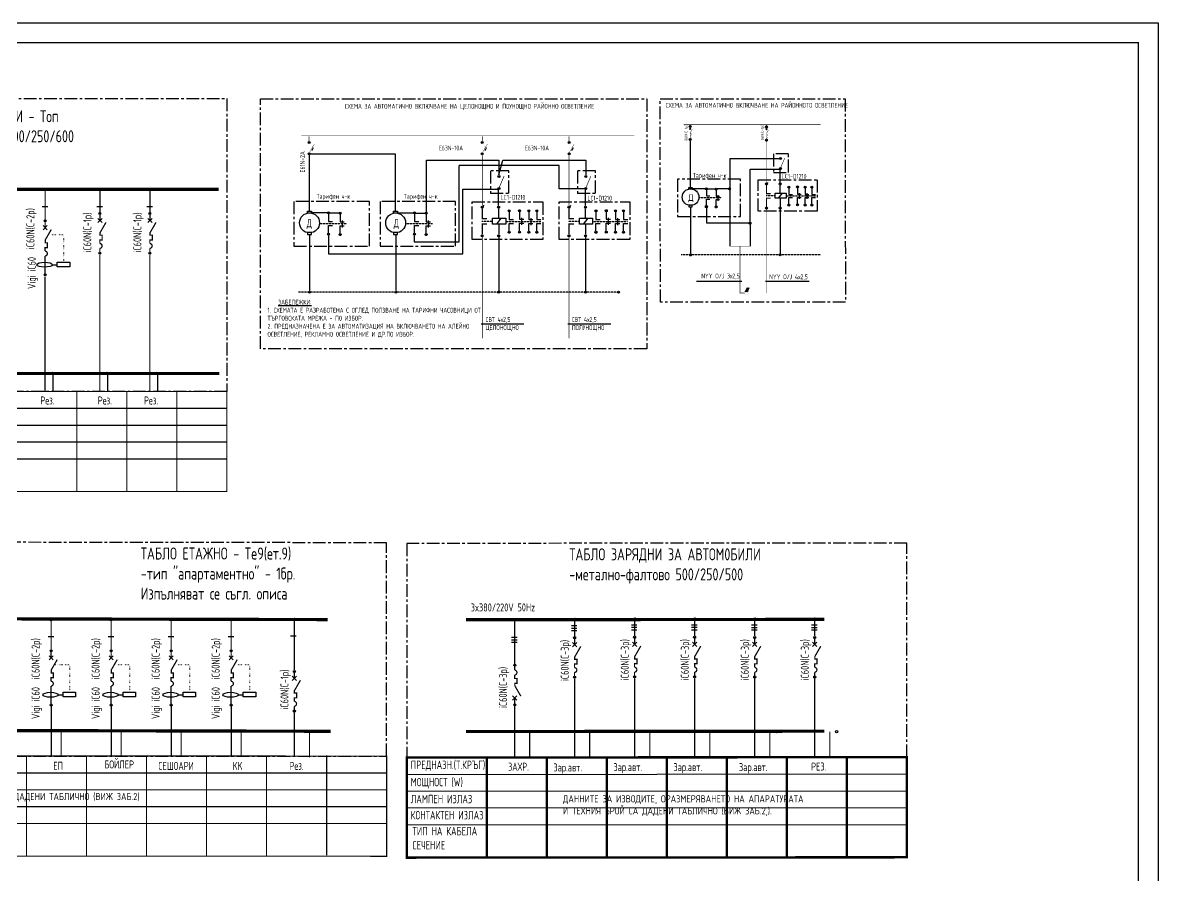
# Model space of a CAD drawing. Extents: x 25325 to 182345, y 3956 to 147305.
# Drawn here: x 29659 to 32497, y 14748 to 16877 of the extents above; entities that cross this region are included whole.
import ezdxf

# ---------------------------------------------------------------- set-up
doc = ezdxf.new("R2010")
doc.units = 0
doc.header["$MEASUREMENT"] = 0
doc.header["$PDMODE"] = 32
doc.header["$PDSIZE"] = 5
for name, pattern in [('ACAD_ISO07W100', [3.5, 0.5, -3]), ('CENTER', [50.8, 31.75, -6.35, 6.35, -6.35]), ('DASHED', [0.75, 0.5, -0.25]), ('HIDDENX2', [19.05, 12.7, -6.35])]:
    doc.linetypes.add(name, pattern=pattern)
doc.layers.get('0').update_dxf_attribs({"linetype": 'CONTINUOUS'})
doc.layers.add('CAT6A UNDERGROUND PORTS ROUTING', color=1, linetype='CONTINUOUS')
doc.layers.add('ELSH', color=111, linetype='CONTINUOUS')
doc.styles.get("Standard").update_dxf_attribs({"font": 'simplex.shx', "width": 0.7, "height": 10})

# ---------------------------------------------------------------- blocks, each defined once
blk = doc.blocks.new('A2_M100')
at = {"ltscale": 30}
blk.add_lwpolyline([(0, 4200), (5940.6, 4200), (5940.6, 0), (0, 0)], close=True, dxfattribs=at)
at = {"const_width": 3}
blk.add_lwpolyline([(5890.6, 4150), (200, 4150), (200, 50), (5890.6, 50)], close=True, dxfattribs=at)

msp = doc.modelspace()

# ---------------------------------------------------------------- hatches: boundary and pattern name
at = {"layer": 'CAT6A UNDERGROUND PORTS ROUTING'}
for points in [[(31465.74, 16205.32), (31466.74, 16209.2), (31467.92, 16208.7)], [(31467.99, 16205.28), (31468.99, 16209.15), (31470.17, 16208.65)], [(31470.11, 16205.26), (31471.11, 16209.14), (31472.29, 16208.64)]]:
    msp.add_hatch(color=256, dxfattribs=at).paths.add_polyline_path(points)

# ---------------------------------------------------------------- linework, layer by layer
for p, q in [((31325.91, 16614.19), (31329.37, 16610.73)), ((31325.91, 16610.73), (31329.37, 16614.19)), ((31516.28, 16612.75), (31519.74, 16609.29)), ((31516.28, 16609.29), (31519.74, 16612.75)), ((29847.06, 16388.44), (29857.46, 16378.04)), ((29847.06, 16378.04), (29857.46, 16388.44)), ((29972.06, 16388.44), (29982.46, 16378.04)), ((29972.06, 16378.04), (29982.46, 16388.44)), ((31465.74, 16205.32), (31470.57, 16216.3)), ((31467.99, 16205.28), (31472.82, 16216.25)), ((31470.11, 16205.26), (31474.94, 16216.24))]:
    msp.add_line(p, q, dxfattribs=at)
for points, const_width in [([(31332.72, 16610.93), (31327.73, 16602.29), (31327.73, 16600.22), (31329.52, 16600.22), (31329.52, 16596.22), (31327.55, 16596.22), (31327.55, 16593.32, -0.9529545), (31327.55, 16589.28), (31327.55, 16586.14)], 1.05), ([(31523.08, 16609.49), (31518.1, 16600.85), (31518.1, 16598.78), (31519.89, 16598.78), (31519.89, 16594.78), (31517.91, 16594.78), (31517.91, 16591.88, -0.9529545), (31517.91, 16587.84), (31517.91, 16584.7)], 1.05), ([(29867.48, 16378.64), (29852.54, 16352.72), (29852.54, 16346.52), (29857.9, 16346.52), (29857.9, 16334.52), (29851.98, 16334.52), (29851.98, 16325.8, -0.9529545), (29851.98, 16313.69), (29851.98, 16304.28)], 3.15), ([(29992.48, 16378.64), (29977.54, 16352.72), (29977.54, 16346.52), (29982.9, 16346.52), (29982.9, 16334.52), (29976.98, 16334.52), (29976.98, 16325.8, -0.9529545), (29976.98, 16313.69), (29976.98, 16304.28)], 3.15), ([(31474.34, 16202.97, -1.0001166), (31462.94, 16202.97, -0.4141453), (31468.64, 16208.68, -0.4142819), (31474.34, 16202.97, -2.3065602)], 0.3)]:
    msp.add_lwpolyline(points, format="xyb", dxfattribs=dict(at, const_width=const_width))
for points, const_width in [([(31327.64, 16617.44), (31327.64, 16612.46)], 1.05), ([(31518.01, 16616), (31518.01, 16611.02)], 1.05), ([(29852.26, 16398.19), (29852.26, 16383.24)], 3.15), ([(29977.26, 16398.19), (29977.26, 16383.24)], 3.15), ([(31463.32, 16204.98), (31473.85, 16204.98)], 0.5)]:
    msp.add_lwpolyline(points, dxfattribs=dict(at, const_width=const_width))
for p in [(31327.64, 16618.23), (31518.01, 16616.79), (31327.64, 16585.27), (31518.01, 16583.83), (29852.26, 16400.55), (29977.26, 16400.55), (29852.26, 16301.67), (29977.26, 16301.67)]:
    msp.add_point(p, dxfattribs=at)
at = {"layer": 'ELSH'}
for p, q in [((31327.71, 16582.08), (31327.71, 16465.44)), ((30379.19, 16549.35), (30590.2, 16549.35)), ((30590.2, 16549.35), (30590.2, 16406.02)), ((30375.16, 16545.99), (30375.16, 16406.02)), ((30668.33, 16403.56), (30668.33, 16533.93)), ((30668.33, 16533.93), (30849.62, 16533.93)), ((30750.14, 16330.13), (30750.14, 16520.74)), ((30999.97, 16520.74), (30750.14, 16520.74)), ((30849.62, 16533.93), (30849.62, 16496.93)), ((30849.62, 16496.93), (30858.96, 16533.88)), ((30858.96, 16533.88), (31066.25, 16533.88)), ((30999.97, 16462.71), (30999.97, 16520.74)), ((31066.25, 16533.88), (31066.25, 16496.93)), ((31551.01, 16537.21), (31426.54, 16537.21)), ((31426.54, 16537.21), (31426.54, 16462.42)), ((31477.45, 16377.02), (31477.45, 16511.53)), ((31477.45, 16511.53), (31549.69, 16511.53)), ((31552.33, 16477.36), (31552.33, 16511.57)), ((30758.87, 16299.91), (30758.87, 16461.33)), ((30758.87, 16461.33), (30845.56, 16461.33)), ((30848.73, 16420.32), (30848.73, 16461.37)), ((31062.63, 16462.71), (30999.97, 16462.71)), ((31065.64, 16420.32), (31065.64, 16461.37)), ((31365.34, 16462.38), (31332.29, 16462.38)), ((31370.45, 16462.51), (31390.16, 16462.51)), ((31426.54, 16462.42), (31394, 16462.42)), ((31426.68, 16461.3), (31426.68, 16319.09)), ((31520.55, 16474.97), (31521.7, 16478.42)), ((31552.6, 16451.43), (31552.6, 16471.16)), ((31574.28, 16464.2), (31574.28, 16448.53)), ((31595.78, 16464.57), (31595.78, 16448.9)), ((31615.05, 16464.2), (31615.05, 16448.53)), ((31631.73, 16464.2), (31631.73, 16448.53)), ((31367.85, 16460.14), (31367.85, 16444.47)), ((31367.85, 16444.47), (31376.56, 16444.47)), ((31367.85, 16420.68), (31367.85, 16436.35)), ((31367.85, 16436.35), (31376.56, 16436.35)), ((31392.16, 16459.33), (31392.16, 16443.66)), ((31392.16, 16443.66), (31400.87, 16443.66)), ((31392.16, 16419.86), (31392.16, 16435.53)), ((31392.16, 16435.53), (31400.87, 16435.53)), ((31396.22, 16446.56), (31396.22, 16432.05)), ((31552.6, 16438.66), (31552.6, 16417.77)), ((31574.28, 16448.53), (31583, 16448.53)), ((31574.28, 16424.73), (31574.28, 16440.4)), ((31574.28, 16440.4), (31583, 16440.4)), ((31595.78, 16448.9), (31604.5, 16448.9)), ((31595.78, 16440.78), (31604.5, 16440.78)), ((31595.78, 16425.11), (31595.78, 16440.78)), ((31599.85, 16451.81), (31599.85, 16437.3)), ((31615.05, 16448.53), (31623.76, 16448.53)), ((31615.05, 16440.4), (31623.76, 16440.4)), ((31615.05, 16424.73), (31615.05, 16440.4)), ((31619.12, 16451.43), (31619.12, 16436.92)), ((31631.73, 16448.53), (31640.44, 16448.53)), ((31631.73, 16424.73), (31631.73, 16440.4)), ((31631.73, 16440.4), (31640.44, 16440.4)), ((29708, 16418.49), (29722, 16418.49)), ((29844.87, 16418.49), (29858.87, 16418.49)), ((29969.87, 16418.49), (29983.87, 16418.49)), ((30810.59, 16417.46), (30811.97, 16421.6)), ((30849.05, 16389.21), (30849.05, 16412.89)), ((30875.08, 16404.53), (30875.08, 16385.73)), ((30900.88, 16404.98), (30900.88, 16386.18)), ((30924, 16404.53), (30924, 16385.73)), ((30944.01, 16404.53), (30944.01, 16385.73)), ((31027.5, 16417.46), (31028.88, 16421.6)), ((31065.96, 16389.21), (31065.96, 16412.89)), ((31091.99, 16404.53), (31091.99, 16385.73)), ((31117.79, 16404.98), (31117.79, 16386.18)), ((31140.91, 16404.53), (31140.91, 16385.73)), ((31160.92, 16404.53), (31160.92, 16385.73)), ((31328.27, 16417.31), (31328.27, 16300.45)), ((31368.03, 16415.07), (31368.03, 16377.02)), ((31552.48, 16413.63), (31552.48, 16297.55)), ((30420.32, 16402.35), (30380.65, 16402.35)), ((30423.32, 16399.66), (30423.32, 16380.86)), ((30423.32, 16380.86), (30433.77, 16380.86)), ((30426.45, 16402.5), (30450.1, 16402.5)), ((30452.49, 16398.69), (30452.49, 16379.88)), ((30452.49, 16379.88), (30462.94, 16379.88)), ((30457.37, 16383.37), (30457.37, 16365.95)), ((30634.09, 16401.95), (30595.62, 16401.95)), ((30638.44, 16399.66), (30638.44, 16380.86)), ((30638.44, 16380.86), (30648.89, 16380.86)), ((30641.37, 16401.83), (30664.34, 16401.83)), ((30667.61, 16398.69), (30667.61, 16379.88)), ((30667.61, 16379.88), (30678.06, 16379.88)), ((30672.49, 16383.37), (30672.49, 16365.95)), ((30875.08, 16385.73), (30885.53, 16385.73)), ((30875.08, 16357.17), (30875.08, 16375.98)), ((30875.08, 16375.98), (30885.53, 16375.98)), ((30900.88, 16386.18), (30911.33, 16386.18)), ((30900.88, 16376.43), (30911.33, 16376.43)), ((30900.88, 16357.62), (30900.88, 16376.43)), ((30905.76, 16389.66), (30905.76, 16372.25)), ((30924, 16385.73), (30934.45, 16385.73)), ((30924, 16375.98), (30934.45, 16375.98)), ((30924, 16357.17), (30924, 16375.98)), ((30928.88, 16389.21), (30928.88, 16371.8)), ((30944.01, 16385.73), (30954.46, 16385.73)), ((30944.01, 16357.17), (30944.01, 16375.98)), ((30944.01, 16375.98), (30954.46, 16375.98)), ((31091.99, 16385.73), (31102.44, 16385.73)), ((31091.99, 16375.98), (31102.44, 16375.98)), ((31091.99, 16357.17), (31091.99, 16375.98)), ((31117.79, 16386.18), (31128.24, 16386.18)), ((31117.79, 16357.62), (31117.79, 16376.43)), ((31117.79, 16376.43), (31128.24, 16376.43)), ((31122.66, 16389.66), (31122.66, 16372.25)), ((31140.91, 16385.73), (31151.36, 16385.73)), ((31140.91, 16357.17), (31140.91, 16375.98)), ((31140.91, 16375.98), (31151.36, 16375.98)), ((31145.78, 16389.21), (31145.78, 16371.8)), ((31160.92, 16385.73), (31171.37, 16385.73)), ((31160.92, 16375.98), (31171.37, 16375.98)), ((31160.92, 16357.17), (31160.92, 16375.98)), ((31368.03, 16377.02), (31477.45, 16377.02)), ((29710.19, 16370.51), (29720.59, 16360.11)), ((29710.19, 16360.11), (29720.59, 16370.51)), ((30375.83, 16348.26), (30375.83, 16208.04)), ((30423.32, 16352.3), (30423.32, 16371.11)), ((30423.32, 16371.11), (30433.77, 16371.11)), ((30452.49, 16351.33), (30452.49, 16370.13)), ((30452.49, 16370.13), (30462.94, 16370.13)), ((30591.54, 16348.26), (30591.54, 16208.04)), ((30638.44, 16352.3), (30638.44, 16371.11)), ((30638.44, 16371.11), (30648.89, 16371.11)), ((30667.61, 16351.33), (30667.61, 16370.13)), ((30667.61, 16370.13), (30678.06, 16370.13)), ((30849.05, 16373.89), (30849.05, 16348.81)), ((31065.96, 16373.89), (31065.96, 16348.81)), ((31477.76, 16375.61), (31477.76, 16319.09)), ((30423.54, 16345.58), (30423.54, 16299.91)), ((30637.91, 16345.58), (30637.91, 16330.13)), ((30637.91, 16330.13), (30750.14, 16330.13)), ((30848.92, 16343.85), (30848.92, 16204.55)), ((31065.42, 16342.86), (31065.42, 16204.55)), ((30423.54, 16299.91), (30758.87, 16299.91)), ((31343.31, 16231.56), (31456.4, 16231.56)), ((31515.64, 16231.56), (31624.41, 16231.56)), ((30804.7, 16125.36), (30911.89, 16125.36)), ((31021.61, 16125.36), (31128.8, 16125.36)), ((27020.36, 15914.29), (30169.42, 15914.29)), ((27020.36, 15872.29), (30169.42, 15872.29)), ((27020.36, 15830.29), (30169.42, 15830.29)), ((27020.36, 15788.29), (30169.42, 15788.29)), ((31030.53, 15371.45, -9708.4), (31044.53, 15371.45, -9708.4)), ((31030.53, 15365.45, -9708.4), (31044.53, 15365.45, -9708.4)), ((31030.53, 15359.45, -9708.4), (31044.53, 15359.45, -9708.4)), ((31180.53, 15373.31, -9708.4), (31194.53, 15373.31, -9708.4)), ((31180.53, 15367.31, -9708.4), (31194.53, 15367.31, -9708.4)), ((31180.53, 15361.31, -9708.4), (31194.53, 15361.31, -9708.4)), ((31330.53, 15373.31, -9708.4), (31344.53, 15373.31, -9708.4)), ((31330.53, 15367.31, -9708.4), (31344.53, 15367.31, -9708.4)), ((31330.53, 15361.31, -9708.4), (31344.53, 15361.31, -9708.4)), ((31480.53, 15373.11, -9708.4), (31494.53, 15373.11, -9708.4)), ((31480.53, 15367.11, -9708.4), (31494.53, 15367.11, -9708.4)), ((31480.53, 15361.11, -9708.4), (31494.53, 15361.11, -9708.4)), ((31630.53, 15373.11, -9708.4), (31644.53, 15373.11, -9708.4)), ((31630.53, 15367.11, -9708.4), (31644.53, 15367.11, -9708.4)), ((31630.53, 15361.11, -9708.4), (31644.53, 15361.11, -9708.4)), ((29722.86, 15344.46), (29736.86, 15344.46)), ((29872.86, 15344.46), (29886.86, 15344.46)), ((30022.86, 15344.46), (30036.86, 15344.46)), ((30172.86, 15344.46), (30186.86, 15344.46)), ((30328.95, 15346.2, -9708.4), (30342.95, 15346.2, -9708.4)), ((30881.25, 15342.3, -9708.4), (30895.25, 15342.3, -9708.4)), ((30881.25, 15336.3, -9708.4), (30895.25, 15336.3, -9708.4)), ((30881.25, 15330.3, -9708.4), (30895.25, 15330.3, -9708.4)), ((31033.45, 15329.29, -9708.4), (31043.85, 15318.9, -9708.4)), ((31033.45, 15318.9, -9708.4), (31043.85, 15329.29, -9708.4)), ((31183.45, 15330.18, -9708.4), (31193.85, 15319.78, -9708.4)), ((31183.45, 15319.78, -9708.4), (31193.85, 15330.18, -9708.4)), ((31333.45, 15330.18, -9708.4), (31343.85, 15319.78, -9708.4)), ((31333.45, 15319.78, -9708.4), (31343.85, 15330.18, -9708.4)), ((31483.45, 15329.98, -9708.4), (31493.85, 15319.58, -9708.4)), ((31483.45, 15319.58, -9708.4), (31493.85, 15329.98, -9708.4)), ((31633.45, 15329.98, -9708.4), (31643.85, 15319.58, -9708.4)), ((31633.45, 15319.58, -9708.4), (31643.85, 15329.98, -9708.4)), ((29725.06, 15296.48), (29735.45, 15286.08)), ((29725.06, 15286.08), (29735.45, 15296.48)), ((29875.06, 15296.48), (29885.45, 15286.08)), ((29875.06, 15286.08), (29885.45, 15296.48)), ((30025.06, 15296.48), (30035.45, 15286.08)), ((30025.06, 15286.08), (30035.45, 15296.48)), ((30175.06, 15296.48), (30185.45, 15286.08)), ((30175.06, 15286.08), (30185.45, 15296.48)), ((30332.96, 15245.03, -9708.4), (30343.35, 15234.64, -9708.4)), ((30332.96, 15234.64, -9708.4), (30343.35, 15245.03, -9708.4)), ((30883.74, 15185.64, -9708.4), (30894.13, 15196.04, -9708.4)), ((30883.74, 15196.04, -9708.4), (30894.13, 15185.64, -9708.4)), ((28568.72, 15004.15), (30568.72, 15003.62)), ((30619.21, 15000.12), (31869.21, 15000.99)), ((28568.72, 14962.15), (30568.72, 14961.62)), ((30619.21, 14958.12), (31869.21, 14958.99)), ((28568.72, 14920.15), (30568.72, 14919.62)), ((30619.21, 14916.12), (31869.21, 14916.99)), ((28568.72, 14878.15), (30568.72, 14877.62)), ((30619.21, 14874.12), (31869.21, 14874.99))]:
    msp.add_line(p, q, dxfattribs=at)
at = {"layer": 'ELSH', "linetype": 'CENTER'}
for p, q in [((31535.51, 16549.66), (31535.51, 16502.85)), ((31573.47, 16549.66), (31535.51, 16549.66)), ((31573.47, 16503.4), (31573.47, 16549.66)), ((30828.55, 16507.09), (30828.55, 16450.91)), ((30874.09, 16507.09), (30828.55, 16507.09)), ((30874.09, 16451.57), (30874.09, 16507.09)), ((31091, 16507.09), (31045.46, 16507.09)), ((31045.46, 16507.09), (31045.46, 16450.91)), ((31091, 16451.57), (31091, 16507.09)), ((31535.51, 16503.4), (31573.47, 16503.4)), ((30828.55, 16451.57), (30874.09, 16451.57)), ((31045.46, 16451.57), (31091, 16451.57))]:
    msp.add_line(p, q, dxfattribs=at)
at = {"layer": 'ELSH', "linetype": 'DASHED'}
for p, q in [((31348.42, 16440.43), (31405.65, 16440.43)), ((31539.76, 16444.52), (31517.12, 16444.52)), ((31567.04, 16444.48), (31640.26, 16444.48)), ((30400, 16376), (30468.68, 16376)), ((30615.12, 16376), (30683.8, 16376)), ((30833.64, 16380.92), (30806.48, 16380.92)), ((30866.38, 16380.87), (30954.24, 16380.87)), ((31050.55, 16380.92), (31023.39, 16380.92)), ((31083.29, 16380.87), (31171.15, 16380.87)), ((31653.45, 16297.19), (31305.09, 16297.19)), ((31146.62, 16204.12), (30348.01, 16204.12))]:
    msp.add_line(p, q, dxfattribs=at)
at = {"layer": 'ELSH', "linetype": 'CENTER'}
for points in [[(30169.42, 15956.29), (27020.36, 15956.29), (27020.36, 16687.78), (30169.42, 16687.78)], [(30253.26, 16686.9), (31218.72, 16686.9), (31218.72, 16062.52), (30253.26, 16062.52)], [(31252.45, 16687.29), (31714.82, 16687.29), (31715.38, 16179.19), (31253.01, 16179.19)], [(31453.56, 16486.15), (31296.03, 16486.15), (31296.03, 16392.83), (31453.56, 16392.83)], [(31497.41, 16485.02), (31644.51, 16485.02), (31644.51, 16406.73), (31497.41, 16406.73)], [(30526.17, 16430.87), (30337.14, 16430.87), (30337.14, 16318.89), (30526.17, 16318.89)], [(30741.29, 16430.87), (30552.26, 16430.87), (30552.26, 16318.89), (30741.29, 16318.89)], [(30782.83, 16429.52), (30959.34, 16429.52), (30959.34, 16335.56), (30782.83, 16335.56)], [(30999.74, 16429.52), (31176.25, 16429.52), (31176.25, 16335.56), (30999.74, 16335.56)], [(28568.72, 15046.15), (30568.72, 15045.62), (30568.72, 15578.39), (28568.72, 15580.92)], [(31869.21, 15577.64), (30619.21, 15576.77), (30619.21, 15042.12), (31869.21, 15042.99)]]:
    msp.add_lwpolyline(points, close=True, dxfattribs=at)
at = {"layer": 'ELSH', "flags": 128}
for points, const_width in [([(31311.25, 16622.65), (31653.45, 16622.65)], 1.33), ([(30355.41, 16594.67), (31188.16, 16594.67)], 1.6), ([(30375.07, 16581), (30375.07, 16593.1)], 1.6), ([(30388.14, 16574.39), (30374.74, 16551.18)], 0.84), ([(30807.72, 16581), (30807.72, 16593.1)], 1.6), ([(30820.79, 16574.39), (30807.39, 16551.18)], 0.84), ([(31024.63, 16581), (31024.63, 16593.1)], 1.6), ([(31037.7, 16574.39), (31024.3, 16551.18)], 0.84), ([(31518.08, 16477.36), (31518.08, 16582.05)], 1.33), ([(30380.35, 16559), (30382.75, 16557.4), (30386.75, 16564.2), (30384.35, 16565.8), (30385.15, 16565), (30381.55, 16558.6), (30382.35, 16558.2), (30385.95, 16564.6), (30384.75, 16565.4), (30381.15, 16559)], 0.84), ([(30807.63, 16420.32), (30807.63, 16545.95)], 1.6), ([(30812.99, 16559), (30815.39, 16557.4), (30819.39, 16564.2), (30816.99, 16565.8), (30817.79, 16565), (30814.19, 16558.6), (30814.99, 16558.2), (30818.59, 16564.6), (30817.39, 16565.4), (30813.79, 16559)], 0.84), ([(31024.54, 16420.32), (31024.54, 16545.95)], 1.6), ([(31029.9, 16559), (31032.3, 16557.4), (31036.3, 16564.2), (31033.9, 16565.8), (31034.7, 16565), (31031.1, 16558.6), (31031.9, 16558.2), (31035.5, 16564.6), (31034.3, 16565.4), (31030.7, 16559)], 0.84), ([(31553.47, 16514.99), (31563.75, 16538.93)], 1.33), ([(30850.1, 16465.48), (30862.43, 16494.21)], 1.6), ([(31067.01, 16465.48), (31079.34, 16494.21)], 1.6), ([(31518.33, 16471.74), (31518.33, 16450.27), (31528.21, 16450.27)], 2.67), ([(31518.33, 16417.77), (31518.33, 16439.24), (31528.21, 16439.24)], 2.67), ([(30807.94, 16413.59), (30807.94, 16387.82), (30819.78, 16387.82)], 3.2), ([(31024.85, 16413.59), (31024.85, 16387.82), (31036.69, 16387.82)], 3.2), ([(31518.08, 16414.36), (31518.08, 16259.56)], 1.33), ([(30807.94, 16348.81), (30807.94, 16374.58), (30819.78, 16374.58)], 3.2), ([(31024.85, 16348.81), (31024.85, 16374.58), (31036.69, 16374.58)], 3.2), ([(30807.63, 16344.73), (30807.63, 16158.97)], 1.6), ([(31024.54, 16344.73), (31024.54, 16158.97)], 1.6), ([(31518.08, 16260.7), (31518.08, 16201.41)], 1.33), ([(30807.63, 16160.34), (30807.63, 16089.18)], 1.6), ([(31024.54, 16160.34), (31024.54, 16089.18)], 1.6), ([(29794.42, 15956.29), (29794.42, 15706.3)], 3), ([(29919.42, 15956.29), (29919.42, 15706.3)], 3), ([(30044.42, 15956.29), (30044.42, 15706.3)], 3), ([(29668.72, 15045.32), (29668.72, 14795.32)], 3), ([(29668.72, 15045.01), (29668.72, 14795.02)], 3), ([(29668.72, 15044.59), (29668.72, 14794.59)], 3), ([(29818.72, 15045.32), (29818.72, 14795.32)], 3), ([(29818.72, 15045.01), (29818.72, 14795.02)], 3), ([(29818.72, 15044.59), (29818.72, 14794.59)], 3), ([(29968.72, 15045.32), (29968.72, 14795.32)], 3), ([(29968.72, 15045.01), (29968.72, 14795.02)], 3), ([(29968.72, 15044.59), (29968.72, 14794.59)], 3), ([(30118.72, 15045.32), (30118.72, 14795.32)], 3), ([(30118.72, 15045.01), (30118.72, 14795.02)], 3), ([(30118.72, 15044.59), (30118.72, 14794.59)], 3), ([(30268.72, 15047.5), (30268.72, 14797.5)], 3), ([(30268.72, 15046.59), (30268.72, 14796.59)], 3), ([(30268.72, 15045.7), (30268.72, 14795.7)], 3), ([(30418.72, 15047.5), (30418.72, 14797.5)], 3)]:
    msp.add_lwpolyline(points, dxfattribs=dict(at, const_width=const_width))
at = {"layer": 'ELSH'}
for points, const_width in [([(31327.47, 16619.25), (31327.47, 16622.65)], 2), ([(31517.84, 16617.81), (31517.84, 16622.61)], 2), ([(30148.8, 16460.89), (27124.52, 16460.89)], 8), ([(29715.39, 16383.24), (29715.39, 16457.55)], 3), ([(29852.26, 16403.2), (29852.26, 16457.55)], 3), ([(29977.26, 16403.2), (29977.26, 16457.55)], 3), ([(29715.39, 16380.26), (29715.39, 16365.31)], 3.15), ([(31426.68, 16319.09), (31477.76, 16319.09)], 1.5), ([(31452.22, 16319.09), (31452.22, 16202.41), (31462.97, 16202.34)], 1.5), ([(29851.9, 16298.2), (29851.9, 15956.29)], 3), ([(29976.9, 16298.2), (29976.9, 15956.29)], 3), ([(29715, 16242.6), (29715, 15956.29)], 3), ([(30421.35, 15386.59), (28755.95, 15390.35)], 8), ([(29730.25, 15309.21), (29730.25, 15383.52)], 3), ([(29880.25, 15309.21), (29880.25, 15383.52)], 3), ([(30030.25, 15309.21), (30030.25, 15383.52)], 3), ([(30180.25, 15309.21), (30180.25, 15383.52)], 3), ([(30767.55, 15386.2), (31663.14, 15387.13)], 8), ([(29730.25, 15306.23), (29730.25, 15291.28)], 3.15), ([(29880.25, 15306.23), (29880.25, 15291.28)], 3.15), ([(30030.25, 15306.23), (30030.25, 15291.28)], 3.15), ([(30180.25, 15306.23), (30180.25, 15291.28)], 3.15), ([(29730.74, 15171.19), (29730.74, 15043.67)], 3), ([(29880.74, 15171.19), (29880.74, 15043.67)], 3), ([(30030.74, 15171.19), (30030.74, 15043.67)], 3), ([(30180.74, 15171.19), (30180.74, 15043.67)], 3), ([(30819.21, 15042.12), (30819.21, 14792.12)], 6), ([(30969.21, 15043.24), (30969.21, 14793.24)], 6), ([(30969.21, 15042.8), (30969.21, 14792.8)], 6), ([(30969.21, 15042.35), (30969.21, 14792.36)], 6), ([(31119.21, 15043.24), (31119.21, 14793.24)], 6), ([(31269.21, 15043.24), (31269.21, 14793.24)], 6), ([(31269.21, 15043.24), (31269.21, 14793.24)], 6), ([(31419.21, 15043.04), (31419.21, 14793.04)], 6), ([(31569.21, 15043.04), (31569.21, 14793.04)], 6), ([(31719.21, 15043.04), (31719.21, 14793.04)], 6)]:
    msp.add_lwpolyline(points, dxfattribs=dict(at, const_width=const_width))
for points in [[(31324.24, 16465.62), (31332.36, 16465.62), (31332.36, 16461.57), (31324.24, 16461.57)], [(30370.99, 16406.24), (30380.74, 16406.24), (30380.74, 16401.37), (30370.99, 16401.37)], [(30586.11, 16406.24), (30595.86, 16406.24), (30595.86, 16401.37), (30586.11, 16401.37)], [(31324.44, 16417.22), (31332.56, 16417.29), (31332.53, 16421.34), (31324.41, 16421.28)], [(30371.23, 16348.16), (30380.98, 16348.24), (30380.94, 16353.11), (30371.19, 16353.03)], [(30586.35, 16348.16), (30596.09, 16348.24), (30596.05, 16353.11), (30586.31, 16353.03)]]:
    msp.add_lwpolyline(points, close=True, dxfattribs=at)
at = {"layer": 'ELSH', "flags": 128}
for points in [[(31539.82, 16451.43), (31567.12, 16451.43), (31567.12, 16438.66), (31539.82, 16438.66)], [(30833.72, 16389.21), (30866.48, 16389.21), (30866.48, 16373.89), (30833.72, 16373.89)], [(31050.63, 16389.21), (31083.39, 16389.21), (31083.39, 16373.89), (31050.63, 16373.89)]]:
    msp.add_lwpolyline(points, close=True, dxfattribs=at)
for points in [[(31548.53, 16438.66), (31557.83, 16451.43)], [(30844.18, 16373.89), (30855.33, 16389.21)], [(31061.09, 16373.89), (31072.24, 16389.21)]]:
    msp.add_lwpolyline(points, dxfattribs=at)
at = {"layer": 'ELSH', "const_width": 3.15}
for points in [[(29730.61, 16360.71), (29715.67, 16334.79), (29715.67, 16327.44), (29721.03, 16327.44), (29721.03, 16315.43), (29715.11, 16315.43), (29715.11, 16306.72, -0.9529545), (29715.11, 16294.6), (29715.11, 16249.91)], [(29745.47, 15286.68), (29730.53, 15260.76), (29730.53, 15253.41), (29735.89, 15253.41), (29735.89, 15241.4), (29729.97, 15241.4), (29729.97, 15232.69, -0.9529545), (29729.97, 15220.57), (29729.97, 15175.88)], [(29895.47, 15286.68), (29880.53, 15260.76), (29880.53, 15253.41), (29885.89, 15253.41), (29885.89, 15241.4), (29879.97, 15241.4), (29879.97, 15232.69, -0.9529545), (29879.97, 15220.57), (29879.97, 15175.88)], [(30045.47, 15286.68), (30030.53, 15260.76), (30030.53, 15253.41), (30035.89, 15253.41), (30035.89, 15241.4), (30029.97, 15241.4), (30029.97, 15232.69, -0.9529545), (30029.97, 15220.57), (30029.97, 15175.88)], [(30195.47, 15286.68), (30180.53, 15260.76), (30180.53, 15253.41), (30185.89, 15253.41), (30185.89, 15241.4), (30179.97, 15241.4), (30179.97, 15232.69, -0.9529545), (30179.97, 15220.57), (30179.97, 15175.88)]]:
    msp.add_lwpolyline(points, format="xyb", dxfattribs=at)
at = {"layer": 'ELSH', "linetype": 'ACAD_ISO07W100'}
for points in [[(29761.82, 16279.1), (29762.25, 16347.58), (29723.62, 16347.58)], [(29776.69, 15205.07), (29777.12, 15273.55), (29738.48, 15273.55)], [(29926.69, 15205.07), (29927.12, 15273.55), (29888.48, 15273.55)], [(30076.69, 15205.07), (30077.12, 15273.55), (30038.48, 15273.55)], [(30226.69, 15205.07), (30227.12, 15273.55), (30188.48, 15273.55)]]:
    msp.add_lwpolyline(points, dxfattribs=at)
at = {"layer": 'ELSH'}
for points in [[(29733.19, 16272.68), (29745.67, 16272.68)], [(29748.05, 15198.65), (29760.54, 15198.65)], [(29898.05, 15198.65), (29910.54, 15198.65)], [(30048.05, 15198.65), (30060.54, 15198.65)], [(30198.05, 15198.65), (30210.54, 15198.65)]]:
    msp.add_lwpolyline(points, dxfattribs=at)
at = {"layer": 'ELSH', "elevation": 9708.4}
for points in [[(29745.67, 16279.1), (29776.62, 16279.1), (29776.62, 16267.36), (29745.67, 16267.36)], [(29760.54, 15205.07), (29791.49, 15205.07), (29791.49, 15193.33), (29760.54, 15193.33)], [(29910.54, 15205.07), (29941.49, 15205.07), (29941.49, 15193.33), (29910.54, 15193.33)], [(30060.54, 15205.07), (30091.49, 15205.07), (30091.49, 15193.33), (30060.54, 15193.33)], [(30210.54, 15205.07), (30241.49, 15205.07), (30241.49, 15193.33), (30210.54, 15193.33)]]:
    msp.add_lwpolyline(points, close=True, dxfattribs=at)
at = {"layer": 'ELSH', "linetype": 'HIDDENX2'}
for points, const_width in [([(30150.94, 16001.05), (27124.1, 16001.05)], 8), ([(29734.72, 15999.25), (29734.72, 15956.29)], 3), ([(29871.59, 15999.25), (29871.59, 15956.29)], 3), ([(29996.59, 15999.25), (29996.59, 15956.29)], 3), ([(30429.29, 15107.64), (28755.95, 15111.41)], 8), ([(30767.51, 15106.98), (31663.14, 15107.9)], 8)]:
    msp.add_lwpolyline(points, dxfattribs=dict(at, const_width=const_width))
at = {"layer": 'ELSH'}
for points, const_width in [([(30169.42, 15706.3), (27020.36, 15706.3), (27020.36, 15956.29), (30169.42, 15956.29)], 3), ([(28568.72, 14796.16), (30568.72, 14795.62), (30568.72, 15045.62), (28568.72, 15046.15)], 3), ([(31869.21, 14792.99), (30619.21, 14792.12), (30619.21, 15042.12), (31869.21, 15042.99)], 6)]:
    msp.add_lwpolyline(points, close=True, dxfattribs=dict(at, const_width=const_width))
at = {"layer": 'ELSH', "elevation": -9708.4}
for points, const_width in [([(30338.15, 15385.62), (30338.15, 15260.39)], 3), ([(30888.65, 15382.82), (30888.65, 15274.29)], 3), ([(31038.65, 15385.59), (31038.65, 15344.65)], 3), ([(31188.65, 15386.47), (31188.65, 15345.53)], 3), ([(31338.65, 15386.47), (31338.65, 15345.53)], 3), ([(31488.65, 15386.27), (31488.65, 15345.33)], 3), ([(31638.65, 15386.27), (31638.65, 15345.33)], 3), ([(31038.65, 15339.04), (31038.65, 15324.09)], 3.15), ([(31188.65, 15339.93), (31188.65, 15324.98)], 3.15), ([(31338.65, 15339.93), (31338.65, 15324.98)], 3.15), ([(31488.65, 15339.73), (31488.65, 15324.78)], 3.15), ([(31638.65, 15339.73), (31638.65, 15324.78)], 3.15), ([(30338.15, 15254.78), (30338.15, 15239.83)], 3.15), ([(31038.65, 15239.31), (31038.65, 15043.5)], 3), ([(31188.65, 15240.2), (31188.65, 15044.38)], 3), ([(31338.65, 15240.2), (31338.65, 15044.38)], 3), ([(31488.65, 15240), (31488.65, 15044.18)], 3), ([(31638.65, 15240), (31638.65, 15044.18)], 3), ([(30888.94, 15175.89), (30888.94, 15190.84)], 3.15), ([(30338.15, 15155.05), (30338.15, 15043.53)], 3), ([(30888.65, 15171.54), (30888.65, 15043.26)], 3)]:
    msp.add_lwpolyline(points, dxfattribs=dict(at, const_width=const_width))
at = {"layer": 'ELSH', "const_width": 3.15, "elevation": -9708.4}
for points in [[(31053.87, 15319.49), (31038.93, 15293.57), (31038.93, 15287.37), (31044.28, 15287.37), (31044.28, 15275.37), (31038.36, 15275.37), (31038.36, 15266.65, -0.9529545), (31038.36, 15254.54), (31038.36, 15245.13)], [(31203.87, 15320.37), (31188.93, 15294.46), (31188.93, 15288.26), (31194.28, 15288.26), (31194.28, 15276.26), (31188.36, 15276.26), (31188.36, 15267.54, -0.9529545), (31188.36, 15255.42), (31188.36, 15246.01)], [(31353.87, 15320.37), (31338.93, 15294.46), (31338.93, 15288.26), (31344.28, 15288.26), (31344.28, 15276.26), (31338.36, 15276.26), (31338.36, 15267.54, -0.9529545), (31338.36, 15255.42), (31338.36, 15246.01)], [(31503.87, 15320.17), (31488.93, 15294.26), (31488.93, 15288.06), (31494.28, 15288.06), (31494.28, 15276.06), (31488.36, 15276.06), (31488.36, 15267.34, -0.9529545), (31488.36, 15255.22), (31488.36, 15245.81)], [(31653.87, 15320.17), (31638.93, 15294.26), (31638.93, 15288.06), (31644.28, 15288.06), (31644.28, 15276.06), (31638.36, 15276.06), (31638.36, 15267.34, -0.9529545), (31638.36, 15255.22), (31638.36, 15245.81)], [(30904.15, 15195.44), (30889.21, 15221.36), (30889.21, 15227.56), (30894.57, 15227.56), (30894.57, 15239.56), (30888.65, 15239.56), (30888.65, 15248.28, 0.9529545), (30888.65, 15260.39), (30888.65, 15269.8)], [(30353.37, 15235.23), (30338.43, 15209.31), (30338.43, 15203.11), (30343.79, 15203.11), (30343.79, 15191.11), (30337.87, 15191.11), (30337.87, 15182.39, -0.9529545), (30337.87, 15170.28), (30337.87, 15160.87)]]:
    msp.add_lwpolyline(points, format="xyb", dxfattribs=at)
at = {"layer": 'ELSH', "linetype": 'HIDDENX2', "const_width": 3, "elevation": -9708.4}
for points in [[(29755.27, 15107.39), (29755.27, 15043.67)], [(29905.27, 15107.39), (29905.27, 15043.67)], [(30055.27, 15107.39), (30055.27, 15043.67)], [(30205.27, 15107.39), (30205.27, 15043.67)], [(30375.99, 15106.1), (30375.99, 15042.39)], [(31076.48, 15106.07), (31076.48, 15042.35)], [(31226.48, 15106.95), (31226.48, 15043.24)], [(31376.48, 15106.95), (31376.48, 15043.24)], [(31526.48, 15106.75), (31526.48, 15043.04)], [(31676.48, 15106.75), (31676.48, 15043.04)]]:
    msp.add_lwpolyline(points, dxfattribs=at)
at = {"layer": 'ELSH', "linetype": 'DASHED', "const_width": 3, "elevation": -9708.4}
msp.add_lwpolyline([(30926.48, 15105.83), (30926.48, 15042.12)], dxfattribs=at)
at = {"layer": 'ELSH'}
for centre, radius in [((29715.09, 16460.38), 3), ((29852.08, 16460.38), 3), ((29977.08, 16460.38), 3), ((31328.51, 16441.52), 20.7), ((30376.11, 16377.31), 24.84), ((30591.23, 16377.31), 24.84), ((29729.95, 15386.35), 3), ((29879.95, 15386.35), 3), ((30029.95, 15386.35), 3), ((30179.95, 15386.35), 3), ((30888.65, 15385.82, -9708.4), 3), ((31543.41, 15106.41), 3), ((31693.41, 15106.41), 3)]:
    msp.add_circle(centre, radius, dxfattribs=at)
at = {"layer": 'ELSH', "linetype": 'HIDDENX2'}
for centre in [(29734.7, 16001.68), (29871.58, 16001.68), (29996.58, 16001.68)]:
    msp.add_circle(centre, 3, dxfattribs=at)
at = {"layer": 'ELSH'}
for centre in [(29713.88, 16272.83), (29728.75, 15198.8), (29878.75, 15198.8), (30028.75, 15198.8), (30178.75, 15198.8)]:
    msp.add_ellipse(centre, major_axis=(19.31, 0), ratio=0.3219263, dxfattribs=at)
for p in [(30375.15, 16578.2), (30807.79, 16578.2), (31024.7, 16578.2), (31327.7, 16585.25), (30375.15, 16549.8), (30807.79, 16549.8), (31024.7, 16549.8), (31553.02, 16538.06), (30849.56, 16493.16), (31066.47, 16493.16), (31553.02, 16512.82), (30849.56, 16462.87), (31066.47, 16462.87), (31367.85, 16462.46), (31392.16, 16461.65), (31425.77, 16462.21), (31518.09, 16474.39), (31552.35, 16474.39), (31574.28, 16466.52), (31595.78, 16466.9), (31615.05, 16466.52), (31631.73, 16466.52), (30423.32, 16402.45), (30638.44, 16402.45), (30807.64, 16416.76), (30848.76, 16416.76), (30875.08, 16407.32), (30900.88, 16407.77), (30924, 16407.32), (30944.01, 16407.32), (31024.55, 16416.76), (31065.67, 16416.76), (31091.99, 16407.32), (31117.79, 16407.77), (31140.91, 16407.32), (31160.92, 16407.32), (31367.85, 16417.77), (31392.16, 16416.96), (31518.09, 16414.35), (31552.35, 16414.35), (31574.28, 16421.83), (31595.78, 16422.21), (31615.05, 16421.83), (31631.73, 16421.83), (29715.39, 16382.62), (30452.49, 16401.47), (30667.61, 16401.47), (31476.85, 16376.52), (30423.32, 16348.82), (30452.49, 16347.85), (30638.44, 16348.82), (30667.61, 16347.85), (30875.08, 16353.69), (30900.88, 16354.14), (30924, 16353.69), (30944.01, 16353.69), (31091.99, 16353.69), (31117.79, 16354.14), (31140.91, 16353.69), (31160.92, 16353.69), (30807.64, 16344.71), (30848.76, 16344.71), (31024.55, 16344.71), (31065.67, 16344.71), (31328.25, 16297.14), (31552.33, 16297.27), (29715.39, 16247.3), (30375.8, 16204.06), (30591.51, 16204.06), (30848.73, 16204.21), (31065.64, 16204.21), (31147.99, 16204.12), (30338.32, 15387.55), (31038.81, 15387.52), (31188.81, 15388.4), (31338.81, 15388.4), (31488.81, 15388.2), (31638.81, 15388.2), (31038.65, 15341.41, -9708.4), (31188.65, 15342.29, -9708.4), (31338.65, 15342.29, -9708.4), (31488.65, 15342.09, -9708.4), (31638.65, 15342.09, -9708.4), (29730.25, 15308.59), (29880.25, 15308.59), (30030.25, 15308.59), (30180.25, 15308.59), (30888.94, 15272.41, -9708.4), (30338.15, 15257.14, -9708.4), (31038.65, 15242.52, -9708.4), (31188.65, 15243.4, -9708.4), (31338.65, 15243.4, -9708.4), (31488.65, 15243.2, -9708.4), (31638.65, 15243.2, -9708.4), (29730.25, 15173.27), (29880.25, 15173.27), (30030.25, 15173.27), (30180.25, 15173.27), (30338.15, 15158.26, -9708.4), (30888.94, 15173.53, -9708.4)]:
    msp.add_point(p, dxfattribs=at)
for points in [[(31487.25, 15232.22), (31486.73, 15233.76), (31486.22, 15236.84), (31486.22, 15238.38)], [(31637.25, 15232.22), (31636.73, 15233.76), (31636.22, 15236.84), (31636.22, 15238.38)]]:
    msp.add_solid(points, dxfattribs=at)

# ---------------------------------------------------------------- block references
msp.add_blockref('A2_M100', (26556.75, 12677.11), dxfattribs=at)

# ---------------------------------------------------------------- texts
at = {"layer": 'ELSH', "attachment_point": 1}
for s, insert, char_height in [('СХЕМА ЗА АВТОМАТИЧНО ВКЛЮЧВАНЕ НА ЦЕЛОНОЩНО И ПОУНОЩНО РАЙОННО ОСВЕТЛЕНИЕ', (30464.14, 16674.5), 12), ('СХЕМА ЗА АВТОМАТИЧНО ВКЛЮЧВАНЕ НА РАЙОННОТО ОСВЕТЛЕНИЕ', (31266.33, 16676.96), 12), ('\\A1;{\\Fsimplex|c204;ТАБЛО ОБЩИ ПОТРЕБИТЕЛИ }- {\\Fsimplex|c204;Топ\\Pметално}-{\\Fsimplex|c204;фалтово }L/B/H-{\\Fsimplex|c204;60}0/250/600 ', (29268.11, 16658.55), 30), ('E63N-10A', (30699.22, 16570.26), 12), ('E63N-10A', (30914.15, 16570.26), 12), ('Тарифен ч-к', (31334.23, 16501.79), 12), ('LC1-D1210', (31556.75, 16499.61), 12), ('Тарифен ч-к', (30393.72, 16449.63), 12), ('Тарифен ч-к', (30611.97, 16449.63), 12), ('LC1-D1210', (30854.03, 16447.02), 12), ('LC1-D1210', (31070.54, 16445.05), 12), ('Д', (31322.53, 16448.92), 16.67), ('Д', (30368.93, 16386.2), 20), ('Д', (30586.43, 16386.2), 20), ('NYY O/J 3х2,5', (31355.37, 16250.76), 12), ('NYY O/J 4х2,5', (31525.11, 16248.6), 12), ('    {\\LЗАБЕЛЕЖКИ:\\P}1. СХЕМАТА Е РАЗРАБОТЕНА С ОГЛЕД ПОЛЗВАНЕ НА ТАРИФНИ ЧАСОВНИЦИ ОТ \\PТЪРГОВСКАТА МРЕЖА - ПО ИЗБОР.\\P2. ПРЕДНАЗНАЧЕНА Е ЗА АВТОМАТИЗАЦИЯ НА ВКЛЮЧВАНЕТО НА АЛЕЙНО \\PОСВЕТЛЕНИЕ, РЕКЛАМНО ОСВЕТЛЕНИЕ И ДР.ПО ИЗБОР.', (30271.13, 16185.22), 12), ('СВТ 4х2,5\\PЦЕЛОНОЩНО', (30816.07, 16141.93), 12), ('СВТ 4х2,5\\PПОЛУНОЩНО', (31031.97, 16141.93), 12), ('Рез.', (29703.44, 15943.72), 20), ('Рез.', (29846.84, 15943.72), 20), ('Рез.', (29962.38, 15943.72), 20), ('{\\Fsimplex|c204;ТАБЛО ЕТАЖНО }- {\\Fsimplex|c204;Т}e{\\Fsimplex|c204;9(ет.9)\\P}-{\\Fsimplex|c204;тип }"{\\Fsimplex|c204;апартаментно}" - {\\Fsimplex|c204;1бр}. \\P{\\Fsimplex|c204;Изпълняват се съгл}. {\\Fsimplex|c204;описа}', (29954.4, 15566.6), 30), ('{\\Fsimplex|c204;ТАБЛО ЗАРЯДНИ ЗА АВТОМ0БИЛИ\\P}-{\\Fsimplex|c204;метално}-{\\Fsimplex|c204;фалтово }500/250/500', (31025.19, 15564.55), 30), ('\\A1;3x380/220V 50Hz', (30779.03, 15426.96), 20), ('{\\Fsimplex|c204;ЕП}', (29735.64, 15031.49), 20), ('{\\Fsimplex|c204;БОЙЛЕР}', (29863.67, 15034.9), 20), ('{\\Fsimplex|c204;СЕШОАРИ}', (29998.46, 15031.1), 20), ('KK', (30184.1, 15031.1), 20), ('Рез.', (30326.04, 15031.2), 20), ('ПРЕДНАЗН.(Т.КРЪГ)', (30629.05, 15034.35), 21), ('ЗАХР.', (30872.3, 15029.15), 20), ('{\\Fsimplex|c204;Зар.авт.}', (30985.73, 15027.34), 20), ('{\\Fsimplex|c204;Зар.авт.}', (31135.73, 15028.23), 20), ('{\\Fsimplex|c204;Зар.авт.}', (31285.73, 15028.23), 20), ('{\\Fsimplex|c204;Зар.авт.}', (31449.43, 15028.23), 20), ('РЕЗ.', (31629.73, 15029.65), 20), ('МОЩНОСТ (W)', (30629.05, 14991.26), 21), ('ДАННИТЕ ЗА ИЗВОДИТЕ, ОРАЗМЕРЯВАНЕТО НА АПАРАТУРАТА И ТЕХНИЯ БРОЙ СА ДАДЕНИ ТАБЛИЧНО (ВИЖ ЗАБ.2)', (28828.01, 14953.71), 18), ('ЛАМПЕН ИЗЛАЗ', (30629.05, 14948.88), 21), ('{\\Fsimplex|c204;ДАННИТЕ ЗА ИЗВОДИТЕ}, {\\Fsimplex|c204;ОРАЗМЕРЯВАНЕТО НА АПАРАТУРАТА \\PИ ТЕХНИЯ БРОЙ СА ДАДЕНИ ТАБЛИЧНО }({\\Fsimplex|c204;ВИЖ ЗАБ}.2{\\Fsimplex|c204;,).}', (31009.3, 14947.93), 18), ('КОНТАКТЕН ИЗЛАЗ', (30629.05, 14908.62), 21), ('ТИП НА КАБЕЛА\\PСЕЧЕНИЕ ', (30633.39, 14868.71), 21)]:
    msp.add_mtext(s, dxfattribs=dict(at, insert=insert, char_height=char_height))
at = {"layer": 'ELSH', "attachment_point": 1, "rotation": 90}
for s, insert, char_height in [('iC60N(C-1p)', (31313.8, 16581.8), 6.6667), ('iC60N(C-1p)', (31504.17, 16581.76), 6.6667), ('E61N-2A', (30352.54, 16502.91), 12), ('iC60N(C-1p)', (29810.73, 16303.36), 20), ('iC60N(C-1p)', (29935.73, 16303.36), 20), ('iC60N(C-3p)', (31003.98, 15233.09), 20), ('iC60N(C-3p)', (31153.98, 15234.95), 20), ('iC60N(C-3p)', (31303.98, 15234.95), 20), ('iC60N(C-3p)', (31453.98, 15234.75), 20), ('iC60N(C-3p)', (31603.98, 15234.75), 20), ('iC60N(C-1p)', (30303.48, 15162.12), 20), ('iC60N(C-3p)', (30849.72, 15165.74), 20)]:
    msp.add_mtext(s, dxfattribs=dict(at, insert=insert, char_height=char_height))
at = {"layer": 'ELSH', "ltscale": 30, "char_height": 20, "attachment_point": 1, "rotation": 90}
for s, insert in [('iC60N(C-2p)', (29668.37, 16311.64, -9708.4)), ('Vigi iC60', (29671.7, 16212.28, -9708.4)), ('iC60N(C-2p)', (29681.48, 15237.61, -9708.4)), ('iC60N(C-2p)', (29831.48, 15237.61, -9708.4)), ('iC60N(C-2p)', (29981.48, 15237.61, -9708.4)), ('iC60N(C-2p)', (30131.48, 15237.61, -9708.4)), ('Vigi iC60', (29681.48, 15138.25, -9708.4)), ('Vigi iC60', (29831.48, 15138.25, -9708.4)), ('Vigi iC60', (29981.48, 15138.25, -9708.4)), ('Vigi iC60', (30131.48, 15138.25, -9708.4))]:
    msp.add_mtext(s, dxfattribs=dict(at, insert=insert))

doc.saveas('drawing.dxf')
